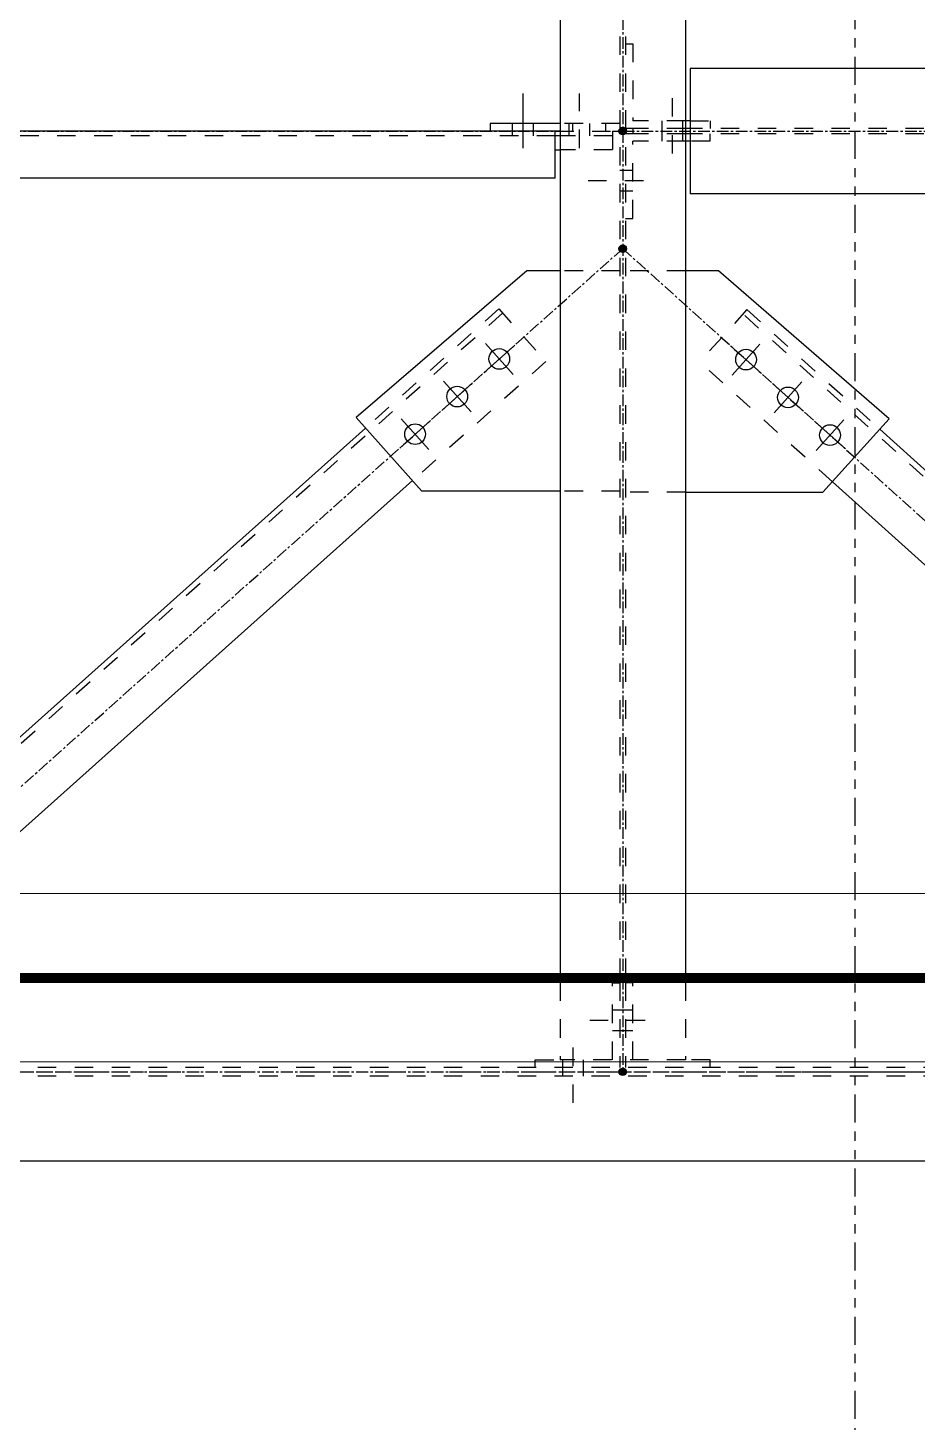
# Model space of a CAD drawing. Header units: inches. Extents: x 209270 to 234360, y -180214 to -150194.
# Drawn here: x 221883 to 222828, y -165736 to -164254 of the extents above; entities that cross this region are included whole.
import ezdxf

# ---------------------------------------------------------------- set-up
doc = ezdxf.new("R2010")
doc.units = ezdxf.units.IN
doc.header["$LTSCALE"] = 10
doc.header["$MEASUREMENT"] = 0
for name, pattern in [('CENTER', [2, 1.25, -0.25, 0.25, -0.25]), ('DXK_LINE_DOT2', [3.9198, 1.9599, -1.9599]), ('DXK_LINE_DOT5', [7.8785, 2.979, -0.9799, 0.9799, -0.9799, 0.9799, -0.9799]), ('HIDDEN', [0.375, 0.25, -0.125])]:
    doc.linetypes.add(name, pattern=pattern)
doc.layers.get('0').update_dxf_attribs({"color": 1})
for name, color, linetype in [('_STR_0', 5, 'Continuous'), ('_STR_1', 5, 'Continuous'), ('_STR_2', 5, 'Continuous'), ('_STR_4', 5, 'Continuous')]:
    doc.layers.add(name, color=color, linetype=linetype)
for name, color, linetype, lineweight in [('CEN', 1, 'CENTER', 9), ('handrail', 1, 'FENCELINE1', 9), ('HIDDEN', 1, 'HIDDEN', 9), ('MAIN OBJECT', 1, 'Continuous', 18)]:
    doc.layers.add(name, color=color, linetype=linetype, lineweight=lineweight)
doc.linetypes.add('FENCELINE1', pattern='A,0.25,-0.1,[133,arial.ttf,S=0.1,R=0,X=-0.1,Y=0],-0.1,1', length=1.45)

# ---------------------------------------------------------------- blocks, each defined once
blk = doc.blocks.new('GridLine-116860372-116905 - 114867')
at = {"layer": '_STR_2', "linetype": 'DXK_LINE_DOT5'}
blk.add_line((211379.7, -165363.7), (228961.1, -165363.7), dxfattribs=at)
blk = doc.blocks.new('GridLine-116860372-154898 - 114867')
at = {"layer": '_STR_2', "linetype": 'DXK_LINE_DOT5'}
blk.add_line((222761.9, -166678), (222761.9, -163663.7), dxfattribs=at)
blk = doc.blocks.new('Part-116860372-115070 - 114867')
at = {"layer": '_STR_4', "linetype": 'Continuous'}
for points in [[(222514.9, -164492.7, -1), (222514.9, -164484.7, -1)], [(221536.9, -165367.7, -1), (221536.9, -165359.7, -1)]]:
    blk.add_hatch(color=256, dxfattribs=at).paths.add_polyline_path(points)
at = {"layer": '_STR_1', "linetype": 'DXK_LINE_DOT2'}
for p, q in [((222383.3, -164552.8), (222241.7, -164679.4)), ((222383.3, -164552.8), (222433.3, -164608.7)), ((222387.3, -164557.2), (221666.3, -165202.3)), ((222433.3, -164608.7), (222291.7, -164735.3)), ((221662.3, -165197.8), (221803.9, -165071.1)), ((221853.9, -165127), (221712.3, -165253.7)), ((221712.3, -165253.7), (221662.3, -165197.8))]:
    blk.add_line(p, q, dxfattribs=at)
at = {"layer": '_STR_2', "linetype": 'Continuous'}
for p, q in [((222241.7, -164679.4), (221803.9, -165071.1)), ((222291.7, -164735.3), (221853.9, -165127))]:
    blk.add_line(p, q, dxfattribs=at)
at = {"layer": '_STR_4', "linetype": 'CENTER'}
blk.add_line((221536.9, -165363.7), (222514.9, -164488.7), dxfattribs=at)
at = {"layer": '_STR_4', "linetype": 'Continuous'}
for centre in [(222514.9, -164488.7), (221536.9, -165363.7)]:
    blk.add_circle(centre, 4, dxfattribs=at)
blk = doc.blocks.new('Part-116860372-114923 - 114867')
at = {"layer": '_STR_1', "linetype": 'DXK_LINE_DOT2'}
for p, q in [((225205.9, -165359), (217317.9, -165359)), ((225205.9, -165368.4), (217317.9, -165368.4))]:
    blk.add_line(p, q, dxfattribs=at)
at = {"layer": '_STR_2', "linetype": 'Continuous'}
for p, q in [((223926.9, -165268.7), (221346.9, -165268.7)), ((223926.9, -165458.7), (221346.9, -165458.7))]:
    blk.add_line(p, q, dxfattribs=at)
at = {"layer": '_STR_4', "linetype": 'CENTER'}
blk.add_line((217011.9, -165363.7), (225511.9, -165363.7), dxfattribs=at)
blk = doc.blocks.new('Part-116860372-115018 - 114867')
at = {"layer": '_STR_4', "linetype": 'Continuous'}
blk.add_hatch(color=256, dxfattribs=at).paths.add_polyline_path([(222514.9, -165367.7, -1), (222514.9, -165359.7, -1)])
at = {"layer": '_STR_1', "linetype": 'DXK_LINE_DOT2'}
for p, q in [((222512, -163283.2), (222512, -165263.7)), ((222517.7, -163283.2), (222517.7, -165263.7)), ((222448.3, -165268.7), (222448.3, -165351)), ((222512, -165268.7), (222512, -165351)), ((222517.7, -165268.7), (222517.7, -165351)), ((222581.5, -165268.7), (222581.5, -165351)), ((222581.5, -165351), (222448.3, -165351))]:
    blk.add_line(p, q, dxfattribs=at)
at = {"layer": '_STR_2', "linetype": 'Continuous'}
for p, q in [((222448.3, -163278.2), (222448.3, -165268.7)), ((222581.5, -163278.2), (222581.5, -165268.7)), ((222581.5, -165263.7), (222448.3, -165263.7)), ((222512, -165263.7), (222512, -165268.7)), ((222517.7, -165263.7), (222517.7, -165268.7))]:
    blk.add_line(p, q, dxfattribs=at)
at = {"layer": '_STR_4', "linetype": 'CENTER'}
blk.add_line((222514.9, -163163.7), (222514.9, -165363.7), dxfattribs=at)
at = {"layer": '_STR_4', "linetype": 'Continuous'}
blk.add_circle((222514.9, -165363.7), 4, dxfattribs=at)
blk = doc.blocks.new('Part-116860372-115020 - 114867')
at = {"layer": '_STR_4', "linetype": 'Continuous'}
for points in [[(222514.9, -164367.7, -1), (222514.9, -164359.7, -1)], [(223611.9, -164367.7, -1), (223611.9, -164359.7, -1)]]:
    blk.add_hatch(color=256, dxfattribs=at).paths.add_polyline_path(points)
at = {"layer": '_STR_1', "linetype": 'DXK_LINE_DOT2'}
for p, q in [((223236.9, -164297.1), (222886.9, -164297.1)), ((222525.7, -164360.8), (222525.7, -164366.5)), ((222581.5, -164360.8), (222525.7, -164360.8)), ((222581.5, -164366.5), (222525.7, -164366.5)), ((223540.3, -164360.8), (222586.5, -164360.8)), ((223540.3, -164366.5), (222586.5, -164366.5)), ((223601, -164360.8), (223545.3, -164360.8)), ((223601, -164366.5), (223545.3, -164366.5)), ((223601, -164360.8), (223601, -164366.5)), ((223236.9, -164430.3), (222886.9, -164430.3))]:
    blk.add_line(p, q, dxfattribs=at)
at = {"layer": '_STR_2', "linetype": 'Continuous'}
for p, q in [((222586.5, -164297.1), (222586.5, -164430.3)), ((222886.9, -164297.1), (222586.5, -164297.1)), ((223540.3, -164297.1), (223236.9, -164297.1)), ((223540.3, -164297.1), (223540.3, -164430.3)), ((222586.5, -164360.8), (222581.5, -164360.8)), ((222586.5, -164366.5), (222581.5, -164366.5)), ((223545.3, -164360.8), (223540.3, -164360.8)), ((223545.3, -164366.5), (223540.3, -164366.5)), ((222886.9, -164430.3), (222586.5, -164430.3)), ((223540.3, -164430.3), (223236.9, -164430.3))]:
    blk.add_line(p, q, dxfattribs=at)
at = {"layer": '_STR_4', "linetype": 'CENTER'}
blk.add_line((222514.9, -164363.7), (223611.9, -164363.7), dxfattribs=at)
at = {"layer": '_STR_4', "linetype": 'Continuous'}
for centre in [(222514.9, -164363.7), (223611.9, -164363.7)]:
    blk.add_circle(centre, 4, dxfattribs=at)
blk = doc.blocks.new('Part-116860372-115023 - 114867')
at = {"layer": '_STR_4', "linetype": 'Continuous'}
for points in [[(221411.9, -164367.7, -1), (221411.9, -164359.7, -1)], [(222514.9, -164367.7, -1), (222514.9, -164359.7, -1)]]:
    blk.add_hatch(color=256, dxfattribs=at).paths.add_polyline_path(points)
at = {"layer": '_STR_1', "linetype": 'DXK_LINE_DOT2'}
for p, q in [((221483.5, -164363.7), (221422.7, -164363.7)), ((221422.7, -164363.7), (221422.7, -164413.7)), ((221478.5, -164368.7), (221422.7, -164368.7)), ((222443.3, -164368.7), (221483.5, -164368.7)), ((222443.3, -164363.7), (222504, -164363.7)), ((222504, -164368.7), (222448.3, -164368.7)), ((222504, -164363.7), (222504, -164383.7)), ((222504, -164383.7), (222448.3, -164383.7)), ((221478.5, -164413.7), (221422.7, -164413.7))]:
    blk.add_line(p, q, dxfattribs=at)
at = {"layer": '_STR_2', "linetype": 'Continuous'}
for p, q in [((221483.5, -164368.7), (221478.5, -164368.7)), ((222443.3, -164363.7), (221483.5, -164363.7)), ((221483.5, -164363.7), (221483.5, -164413.7)), ((222443.3, -164413.7), (222443.3, -164363.7)), ((222448.3, -164368.7), (222443.3, -164368.7)), ((222443.3, -164383.7), (222448.3, -164383.7)), ((222443.3, -164413.7), (221478.5, -164413.7))]:
    blk.add_line(p, q, dxfattribs=at)
at = {"layer": '_STR_4', "linetype": 'CENTER'}
for p, q in [((221411.9, -164363.7), (221422.7, -164363.7)), ((221483.5, -164363.7), (222443.3, -164363.7)), ((222504, -164363.7), (222514.9, -164363.7))]:
    blk.add_line(p, q, dxfattribs=at)
at = {"layer": '_STR_4', "linetype": 'Continuous'}
for centre in [(221411.9, -164363.7), (222514.9, -164363.7)]:
    blk.add_circle(centre, 4, dxfattribs=at)
blk = doc.blocks.new('Part-116860372-115071 - 114867')
at = {"layer": '_STR_4', "linetype": 'Continuous'}
for points in [[(222514.9, -164492.7, -1), (222514.9, -164484.7, -1)], [(223486.9, -165367.7, -1), (223486.9, -165359.7, -1)]]:
    blk.add_hatch(color=256, dxfattribs=at).paths.add_polyline_path(points)
at = {"layer": '_STR_1', "linetype": 'DXK_LINE_DOT2'}
for p, q in [((222646.6, -164553.5), (222596.5, -164609.2)), ((223358.5, -165202.4), (222642.6, -164558)), ((222646.6, -164553.5), (222787.9, -164680.6)), ((222737.7, -164736.4), (222596.5, -164609.2)), ((223362.5, -165197.9), (223221.3, -165070.8)), ((223312.4, -165253.7), (223171.1, -165126.6)), ((223362.5, -165197.9), (223312.4, -165253.7))]:
    blk.add_line(p, q, dxfattribs=at)
at = {"layer": '_STR_2', "linetype": 'Continuous'}
for p, q in [((223221.3, -165070.8), (222787.9, -164680.6)), ((223171.1, -165126.6), (222737.7, -164736.4))]:
    blk.add_line(p, q, dxfattribs=at)
at = {"layer": '_STR_4', "linetype": 'CENTER'}
blk.add_line((222514.9, -164488.7), (223486.9, -165363.7), dxfattribs=at)
at = {"layer": '_STR_4', "linetype": 'Continuous'}
for centre in [(222514.9, -164488.7), (223486.9, -165363.7)]:
    blk.add_circle(centre, 4, dxfattribs=at)
blk = doc.blocks.new('Part-116860372-115297 - 114867')
at = {"layer": '_STR_1', "linetype": 'DXK_LINE_DOT2'}
for p, q in [((222517.7, -164270.8), (222525.7, -164270.8)), ((222525.7, -164270.8), (222525.7, -164352.8)), ((222581.5, -164352.8), (222525.7, -164352.8)), ((222586.5, -164352.8), (222607.7, -164352.8)), ((222607.7, -164352.8), (222607.7, -164360.8)), ((222525.7, -164360.8), (222517.7, -164360.8)), ((222586.5, -164360.8), (222581.5, -164360.8))]:
    blk.add_line(p, q, dxfattribs=at)
at = {"layer": '_STR_2', "linetype": 'Continuous'}
blk.add_line((222586.5, -164352.8), (222581.5, -164352.8), dxfattribs=at)
blk = doc.blocks.new('Bolt-116860372-115301 - 114867')
at = {"layer": '_STR_1', "linetype": 'DXK_LINE_DOT2'}
for p, q in [((222536.9, -164416.5), (222473.9, -164416.5)), ((222517.7, -164405.5), (222512, -164405.5)), ((222525.7, -164405.5), (222517.7, -164405.5)), ((222517.7, -164427.5), (222512, -164427.5)), ((222525.7, -164427.5), (222517.7, -164427.5))]:
    blk.add_line(p, q, dxfattribs=at)
blk = doc.blocks.new('Part-116860372-115231 - 114867')
at = {"layer": '_STR_1', "linetype": 'DXK_LINE_DOT2'}
for p, q in [((222525.7, -165269), (222517.7, -165269)), ((222525.7, -165351), (222525.7, -165269)), ((222517.7, -165351), (222517.7, -165359)), ((222607.7, -165351), (222581.5, -165351)), ((222607.7, -165359), (222607.7, -165351))]:
    blk.add_line(p, q, dxfattribs=at)
blk = doc.blocks.new('Part-116860372-115230 - 114867')
at = {"layer": '_STR_1', "linetype": 'DXK_LINE_DOT2'}
for p, q in [((222504, -165351), (222504, -165269)), ((222504, -165269), (222512, -165269)), ((222422, -165359), (222422, -165351)), ((222422, -165351), (222448.3, -165351)), ((222512, -165351), (222512, -165359))]:
    blk.add_line(p, q, dxfattribs=at)
blk = doc.blocks.new('Bolt-116860372-115232 - 114867')
at = {"layer": '_STR_1', "linetype": 'DXK_LINE_DOT2'}
for p, q in [((222512, -165298), (222504, -165298)), ((222517.7, -165298), (222512, -165298)), ((222525.7, -165298), (222517.7, -165298)), ((222538.7, -165309), (222470.7, -165309)), ((222512, -165320), (222504, -165320)), ((222517.7, -165320), (222512, -165320)), ((222525.7, -165320), (222517.7, -165320))]:
    blk.add_line(p, q, dxfattribs=at)
blk = doc.blocks.new('Bolt-116860372-115285 - 114867')
at = {"layer": '_STR_1', "linetype": 'DXK_LINE_DOT2'}
for p, q in [((222462, -165338), (222462, -165401)), ((222451, -165351), (222451, -165359)), ((222473, -165351), (222473, -165359)), ((222451, -165359), (222451, -165368.4)), ((222473, -165359), (222473, -165368.4))]:
    blk.add_line(p, q, dxfattribs=at)
blk = doc.blocks.new('Part-116860372-115298 - 114867')
at = {"layer": '_STR_1', "linetype": 'DXK_LINE_DOT2'}
for p, q in [((222525.7, -164366.5), (222517.7, -164366.5)), ((222525.7, -164456.5), (222525.7, -164374.5)), ((222581.5, -164374.5), (222525.7, -164374.5)), ((222586.5, -164366.5), (222581.5, -164366.5)), ((222607.7, -164374.5), (222586.5, -164374.5)), ((222607.7, -164374.5), (222607.7, -164366.5)), ((222517.7, -164456.5), (222525.7, -164456.5))]:
    blk.add_line(p, q, dxfattribs=at)
at = {"layer": '_STR_2', "linetype": 'Continuous'}
blk.add_line((222586.5, -164374.5), (222581.5, -164374.5), dxfattribs=at)
blk = doc.blocks.new('Bolt-116860372-115299 - 114867')
at = {"layer": '_STR_1', "linetype": 'DXK_LINE_DOT2'}
for p, q in [((222567.7, -164387.5), (222567.7, -164319.5)), ((222556.7, -164360.8), (222556.7, -164352.8)), ((222578.7, -164360.8), (222578.7, -164352.8)), ((222556.7, -164366.5), (222556.7, -164360.8)), ((222556.7, -164374.5), (222556.7, -164366.5)), ((222578.7, -164366.5), (222578.7, -164360.8)), ((222578.7, -164374.5), (222578.7, -164366.5))]:
    blk.add_line(p, q, dxfattribs=at)
blk = doc.blocks.new('Part-116860372-115657 - 114867')
at = {"layer": '_STR_1', "linetype": 'DXK_LINE_DOT2'}
for p, q in [((222512, -164355.7), (222448.3, -164355.7)), ((222462, -164363.7), (222462, -164355.7)), ((222497, -164363.7), (222497, -164355.7))]:
    blk.add_line(p, q, dxfattribs=at)
at = {"layer": '_STR_2', "linetype": 'Continuous'}
for p, q in [((222448.3, -164355.7), (222374, -164355.7)), ((222374, -164355.7), (222374, -164363.7)), ((222448.3, -164363.7), (222443.3, -164363.7))]:
    blk.add_line(p, q, dxfattribs=at)
blk = doc.blocks.new('Bolt-116860372-115658 - 114867')
at = {"layer": '_STR_1', "linetype": 'DXK_LINE_DOT2'}
for p, q in [((222469, -164381.7), (222469, -164323.7)), ((222458, -164363.7), (222458, -164355.7)), ((222480, -164363.7), (222480, -164355.7)), ((222458, -164368.7), (222458, -164363.7)), ((222480, -164368.7), (222480, -164363.7))]:
    blk.add_line(p, q, dxfattribs=at)
at = {"layer": '_STR_2', "linetype": 'Continuous'}
for p, q in [((222409, -164381.7), (222409, -164323.7)), ((222398, -164363.7), (222398, -164355.7)), ((222420, -164363.7), (222420, -164355.7)), ((222398, -164368.7), (222398, -164363.7)), ((222420, -164368.7), (222420, -164363.7))]:
    blk.add_line(p, q, dxfattribs=at)
blk = doc.blocks.new('Part-116860372-116148 - 114867')
at = {"layer": '_STR_1', "linetype": 'DXK_LINE_DOT2'}
for p, q in [((222581.5, -164512.3), (222517.7, -164512.3)), ((222581.5, -164747.5), (222517.7, -164747.5))]:
    blk.add_line(p, q, dxfattribs=at)
at = {"layer": '_STR_2', "linetype": 'Continuous'}
for p, q in [((222616.7, -164512.3), (222581.5, -164512.3)), ((222797.9, -164669.5), (222616.7, -164512.3)), ((222727.6, -164747.5), (222797.9, -164669.5)), ((222581.5, -164747.5), (222727.6, -164747.5))]:
    blk.add_line(p, q, dxfattribs=at)
blk = doc.blocks.new('Bolt-116860372-116149 - 114867')
at = {"layer": '_STR_2', "linetype": 'Continuous'}
for p, q in [((222662.2, -164621.4), (222629.5, -164591.9)), ((222660.6, -164590.3), (222631.2, -164623)), ((222706.8, -164661.5), (222674.1, -164632.1)), ((222705.2, -164630.4), (222675.8, -164663.1)), ((222749.8, -164670.6), (222720.4, -164703.3)), ((222751.4, -164701.6), (222718.7, -164672.2))]:
    blk.add_line(p, q, dxfattribs=at)
for centre in [(222645.9, -164606.6), (222690.5, -164646.8), (222735.1, -164686.9)]:
    blk.add_circle(centre, 11, dxfattribs=at)
blk = doc.blocks.new('Part-116860372-116151 - 114867')
at = {"layer": '_STR_1', "linetype": 'DXK_LINE_DOT2'}
for p, q in [((222512, -164512.1), (222448.3, -164512.1)), ((222512, -164746.5), (222448.3, -164746.5))]:
    blk.add_line(p, q, dxfattribs=at)
at = {"layer": '_STR_2', "linetype": 'Continuous'}
for p, q in [((222413, -164512.1), (222231.7, -164668.3)), ((222448.3, -164512.1), (222413, -164512.1)), ((222301.7, -164746.5), (222231.7, -164668.3)), ((222448.3, -164746.5), (222301.7, -164746.5))]:
    blk.add_line(p, q, dxfattribs=at)
blk = doc.blocks.new('Bolt-116860372-116152 - 114867')
at = {"layer": '_STR_2', "linetype": 'Continuous'}
for p, q in [((222367.4, -164620.6), (222400.2, -164591.2)), ((222398.5, -164622.3), (222369.2, -164589.5)), ((222322.7, -164660.6), (222355.5, -164631.2)), ((222353.8, -164662.3), (222324.5, -164629.5)), ((222278, -164700.6), (222310.8, -164671.3)), ((222309.1, -164702.3), (222279.7, -164669.5))]:
    blk.add_line(p, q, dxfattribs=at)
for centre in [(222383.8, -164605.9), (222339.1, -164645.9), (222294.4, -164685.9)]:
    blk.add_circle(centre, 11, dxfattribs=at)
blk = doc.blocks.new('OVERLAY_DRAWING')
at = {"layer": 'CEN'}
blk.add_line((217212.2, -165263.7), (228311.6, -165263.7), dxfattribs=at)
at = {"layer": 'CEN', "elevation": 0.8}
blk.add_lwpolyline([(217011.9, -155263.7), (228511.9, -155263.7), (228511.9, -165263.7), (217011.9, -165263.7)], close=True, dxfattribs=at)
blk.add_lwpolyline([(217011.9, -165263.7), (217011.9, -165263.7), (228511.9, -165263.7), (228511.9, -165268.7)], dxfattribs=at)
at = {"layer": 'handrail', "const_width": 10}
blk.add_lwpolyline([(217011.9, -157988.4), (217011.9, -165263.7), (228511.9, -165263.7), (228511.9, -163968.7)], dxfattribs=at)
at = {"layer": 'HIDDEN', "elevation": 0}
blk.add_lwpolyline([(228307.2, -165268.1), (217216.6, -165268.1), (217216.6, -165259.3), (228307.2, -165259.3)], close=True, dxfattribs=at)
at = {"layer": 'MAIN OBJECT', "elevation": 0}
blk.add_lwpolyline([(228307.2, -165353.1), (217216.6, -165353.1), (217216.6, -165174.3), (228307.2, -165174.3)], close=True, dxfattribs=at)
at = {"layer": '_STR_0', "zscale": 0.8}
for name in ['Part-116860372-115018 - 114867', 'GridLine-116860372-154898 - 114867', 'Part-116860372-115297 - 114867', 'Part-116860372-115020 - 114867', 'Bolt-116860372-115658 - 114867', 'Bolt-116860372-115299 - 114867', 'Part-116860372-115023 - 114867', 'Part-116860372-115657 - 114867', 'Part-116860372-115298 - 114867', 'Bolt-116860372-115301 - 114867', 'Part-116860372-115070 - 114867', 'Part-116860372-115071 - 114867', 'Part-116860372-116151 - 114867', 'Part-116860372-116148 - 114867', 'Bolt-116860372-116152 - 114867', 'Bolt-116860372-116149 - 114867', 'GridLine-116860372-116905 - 114867', 'Part-116860372-114923 - 114867', 'Part-116860372-115230 - 114867', 'Part-116860372-115231 - 114867', 'Bolt-116860372-115232 - 114867', 'Bolt-116860372-115285 - 114867']:
    blk.add_blockref(name, (0, 0), dxfattribs=at)

msp = doc.modelspace()

# ---------------------------------------------------------------- block references
msp.add_blockref('OVERLAY_DRAWING', (0, 0))

doc.saveas('drawing.dxf')
